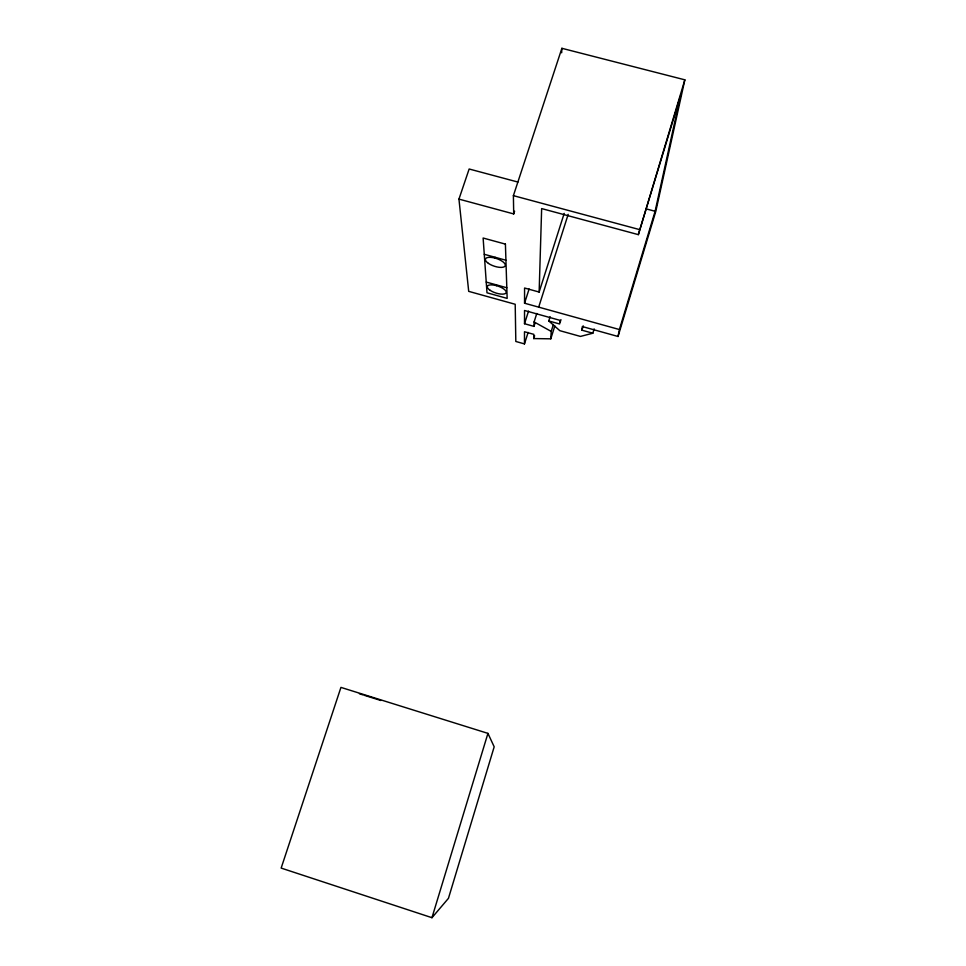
<?xml version="1.0" encoding="UTF-8"?>
<svg xmlns="http://www.w3.org/2000/svg" width="966" height="966" viewBox="0 0 966 966"><rect width="100%" height="100%" fill="white"/><g stroke="black" fill="none" stroke-linecap="round" stroke-linejoin="round"><path stroke-width="1.45" d="M517.921 182.055L469.15 169.002L458.947 199.117L468.703 291.358L515.204 304.278L515.82 341.469L524.466 343.908L524.49 331.749L533.836 334.357L533.739 338.571L550.789 338.825L554.834 325.928M534.898 323.574L534.005 326.387L524.514 323.731L524.538 310.484L559.894 320.314L559.628 323.984L548.748 320.954L550.113 316.655M594.15 328.899L592.834 333.222L581.894 330.179L582.341 326.556L618.035 336.482L619.411 329.539L524.55 303.215L524.574 288.025L539.137 292.046L564.204 213.377M534.005 326.387L534.101 321.944L536.794 313.455M539.137 292.046L541.648 208.584L638.345 234.641L680.438 96.045L655.117 211.276L619.411 329.539M561.657 52.804L561.886 48.3L684.846 79.828L655.817 211.3L618.035 336.482M550.789 338.825L551.212 331.41L553.421 324.383M638.345 234.641L684.846 79.828M431.959 917.7L487.939 733.375L340.938 687.394L281.154 868.084L431.959 917.7L448.453 898.332L494.181 746.815L487.939 733.375M581.894 330.179L583.235 325.868M560.075 322.547L560.98 319.674M538.69 307.14L568.177 214.355M533.739 338.571L534.633 335.733M524.514 323.731L528.535 311.112M524.466 343.908L528.124 332.425M524.55 303.215L529.114 288.967M458.947 199.117L513.707 213.933L513.393 195.651L561.886 48.3M513.707 213.933L514.6 211.18M592.834 333.222L580.433 336.422L559.833 330.674L548.748 320.954M646.483 208.97L655.117 211.276M513.393 195.651L639.359 229.546M484.28 254.299L505.93 260.24M486.236 282.072L506.812 287.759M359.424 693.781L363.216 694.977M364.58 695.399L380.93 700.507M534.101 321.944L551.212 331.41M495.087 257.27L495.135 258.127M496.524 284.91L496.56 285.695M505.411 244.12L483.121 238.022L486.997 292.795L507.15 298.385L505.411 244.12M488.41 263.38A10.445 3.985 18.7 0 0 505.037 266.133A10.445 3.985 18.7 0 0 492.648 257.572A10.445 3.985 18.7 0 0 488.41 263.38M490.148 290.331A9.926 3.598 18.4 0 0 505.955 293.06A9.926 3.598 18.4 0 0 494.181 285.151A9.926 3.598 18.4 0 0 490.148 290.331"/></g></svg>
